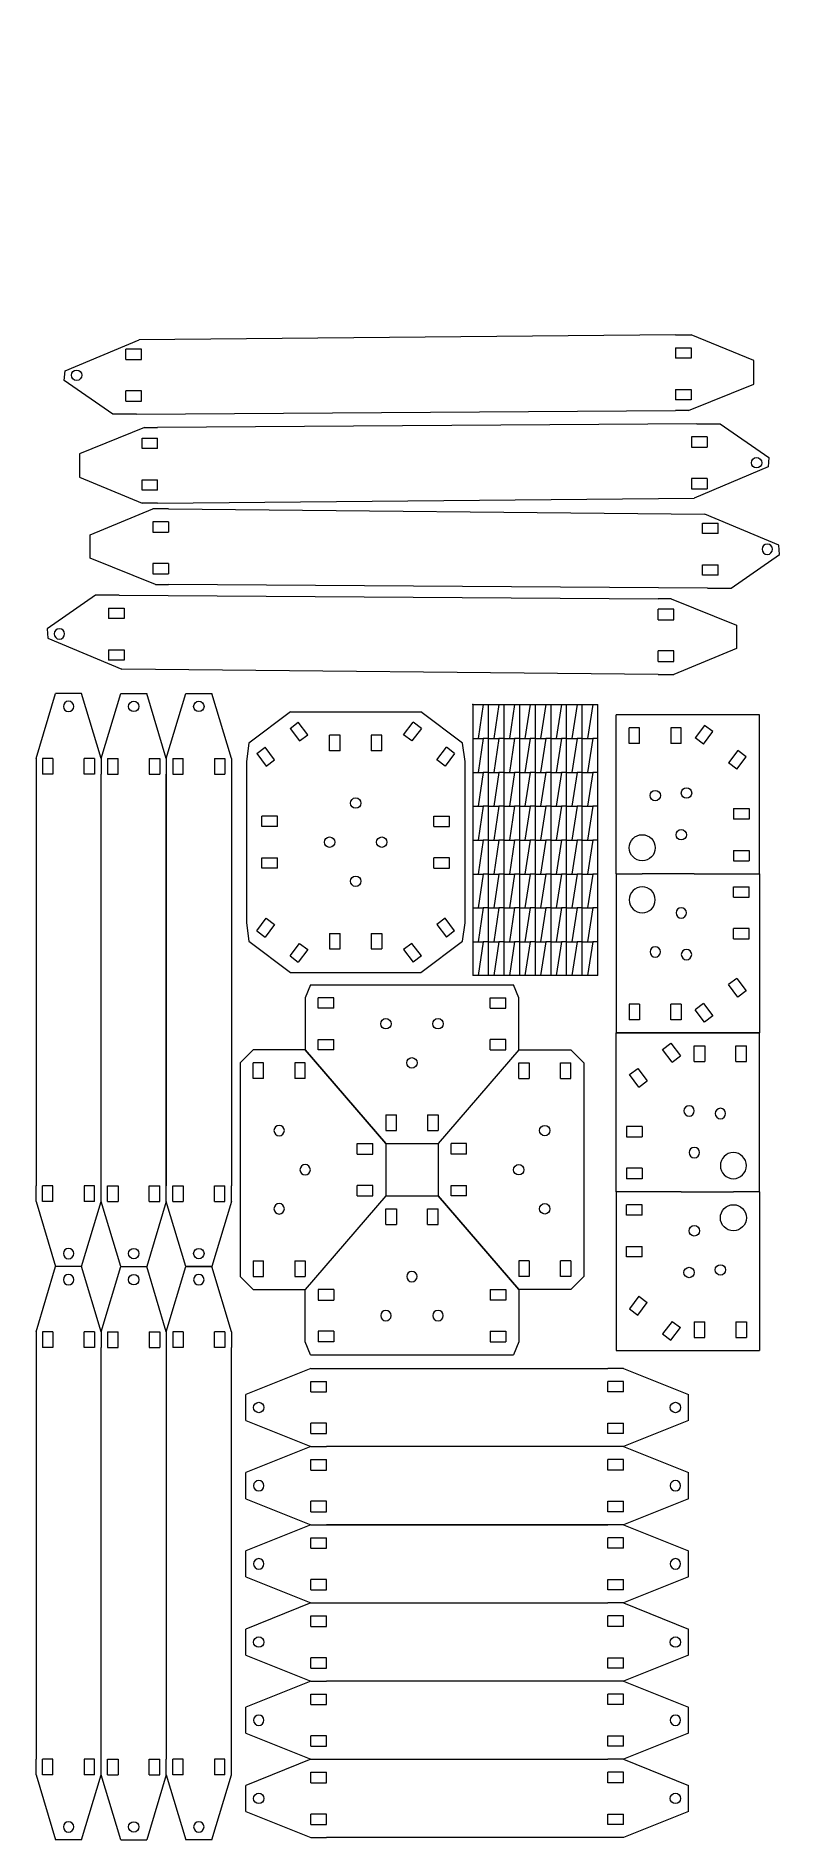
# Model space of a CAD drawing. Header units: millimetres. Extents: x 4 to 291, y 4 to 696.
import ezdxf

# ---------------------------------------------------------------- set-up
doc = ezdxf.new("R2010")
doc.units = ezdxf.units.MM
for name, color, linetype, lineweight in [('corners', 3, 'CONTINUOUS', 0), ('strips', 2, 'CONTINUOUS', 0), ('wedges', 1, 'CONTINUOUS', 0)]:
    doc.layers.add(name, color=color, linetype=linetype, lineweight=lineweight)

# ---------------------------------------------------------------- blocks, each defined once
blk = doc.blocks.new('vert 200')
at = {"layer": 'strips'}
for p, q in [((-12.5, 185), (-5, 210)), ((-5, 210), (5, 210)), ((12.5, 185), (5, 210)), ((-12.5, 185), (-12.5, 179)), ((-10, 185), (-6, 185)), ((-10, 185), (-10, 179)), ((-6, 179), (-6, 185)), ((6, 185), (10, 185)), ((6, 185), (6, 179)), ((10, 185), (10, 179)), ((12.5, 185), (12.5, 179)), ((-12.5, 21), (-12.5, 179)), ((-10, 179), (-6, 179)), ((6, 179), (10, 179)), ((12.5, 179), (12.5, 21)), ((-12.5, 15), (-12.5, 21)), ((-10, 21), (-6, 21)), ((-10, 15), (-10, 21)), ((-6, 21), (-6, 15)), ((6, 21), (10, 21)), ((6, 15), (6, 21)), ((10, 15), (10, 21)), ((12.5, 15), (12.5, 21)), ((-5, -10), (-12.5, 15)), ((-10, 15), (-6, 15)), ((12.5, 15), (5, -10)), ((6, 15), (10, 15)), ((-5, -10), (5, -10))]:
    blk.add_line(p, q, dxfattribs=at)
for centre in [(0, 205), (0, -5)]:
    blk.add_circle(centre, 2, dxfattribs=at)
blk = doc.blocks.new('horiz 150')
at = {"layer": 'strips'}
for p, q in [((15, 15), (-10, 5)), ((15, 15), (21, 15)), ((21, 15), (129, 15)), ((135, 15), (129, 15)), ((135, 15), (160, 5)), ((15, 6), (15, 10)), ((15, 10), (21, 10)), ((21, 6), (21, 10)), ((129, 6), (129, 10)), ((135, 10), (129, 10)), ((135, 6), (135, 10)), ((-10, -5), (-10, 5)), ((15, 6), (21, 6)), ((135, 6), (129, 6)), ((160, -5), (160, 5)), ((-10, -5), (15, -15)), ((15, -10), (15, -6)), ((21, -6), (15, -6)), ((21, -10), (21, -6)), ((129, -10), (129, -6)), ((129, -6), (135, -6)), ((160, -5), (135, -15)), ((135, -10), (135, -6)), ((15, -10), (21, -10)), ((135, -10), (129, -10)), ((15, -15), (21, -15)), ((129, -15), (21, -15)), ((135, -15), (129, -15))]:
    blk.add_line(p, q, dxfattribs=at)
for centre in [(-5, 0), (155, 0)]:
    blk.add_circle(centre, 2, dxfattribs=at)
blk = doc.blocks.new('lr joint')
at = {"layer": 'corners'}
for p, q in [((30, -14), (-1, -50)), ((30, -14), (50, -14)), ((30, -19), (34, -19)), ((30, -25), (30, -19)), ((34, -19), (34, -25)), ((46, -19), (50, -19)), ((46, -25), (46, -19)), ((50, -14), (55, -19)), ((50, -25), (50, -19)), ((55, -19), (55, -101)), ((30, -25), (34, -25)), ((46, -25), (50, -25)), ((-1, -50), (-1, -70)), ((4, -54), (4, -50)), ((10, -50), (4, -50)), ((10, -54), (4, -54)), ((10, -54), (10, -50)), ((4, -70), (4, -66)), ((4, -66), (10, -66)), ((10, -70), (10, -66)), ((-1, -70), (30, -106)), ((10, -70), (4, -70)), ((34, -95), (30, -95)), ((30, -95), (30, -101)), ((34, -95), (34, -101)), ((50, -95), (46, -95)), ((46, -101), (46, -95)), ((50, -95), (50, -101)), ((34, -101), (30, -101)), ((50, -101), (46, -101)), ((55, -101), (50, -106)), ((50, -106), (30, -106))]:
    blk.add_line(p, q, dxfattribs=at)
for centre in [(40, -45), (30, -60), (40, -75)]:
    blk.add_circle(centre, 2, dxfattribs=at)
blk = doc.blocks.new('joint tb')
at = {"layer": 'corners'}
for p, q in [((-29, 15), (-31, 10)), ((-29, 15), (49, 15)), ((51, 10), (49, 15)), ((-31, 10), (-31, -10)), ((-26, 6), (-26, 10)), ((-20, 10), (-26, 10)), ((-20, 6), (-20, 10)), ((40, 6), (40, 10)), ((40, 10), (46, 10)), ((46, 6), (46, 10)), ((51, -10), (51, 10)), ((-20, 6), (-26, 6)), ((40, 6), (46, 6)), ((-26, -10), (-26, -6)), ((-26, -6), (-20, -6)), ((-20, -10), (-20, -6)), ((40, -10), (40, -6)), ((46, -6), (40, -6)), ((46, -10), (46, -6)), ((0, -46), (-31, -10)), ((-20, -10), (-26, -10)), ((51, -10), (20, -46)), ((40, -10), (46, -10)), ((0, -35), (4, -35)), ((0, -35), (0, -41)), ((0, -41), (4, -41)), ((4, -41), (4, -35)), ((16, -35), (20, -35)), ((16, -35), (16, -41)), ((16, -41), (20, -41)), ((20, -35), (20, -41)), ((0, -46), (20, -46))]:
    blk.add_line(p, q, dxfattribs=at)
for centre in [(0, 0), (20, 0), (10, -15)]:
    blk.add_circle(centre, 2, dxfattribs=at)
blk = doc.blocks.new('center')
at = {"layer": 'corners'}
for p, q in [((24.96, -9.97), (8.99, -22.01)), ((24.96, -9.97), (75.04, -9.97)), ((91.01, -22.01), (75.04, -9.97)), ((24.78, -16.37), (27.97, -13.96)), ((24.78, -16.37), (28.39, -21.16)), ((31.58, -18.76), (27.97, -13.96)), ((28.39, -21.16), (31.58, -18.76)), ((44, -19), (40, -19)), ((40, -25), (40, -19)), ((44, -25), (44, -19)), ((60, -19), (56, -19)), ((56, -19), (56, -25)), ((60, -25), (60, -19)), ((68.42, -18.76), (72.03, -13.96)), ((71.61, -21.16), (68.42, -18.76)), ((75.22, -16.37), (71.61, -21.16)), ((75.22, -16.37), (72.03, -13.96)), ((8.99, -22.01), (8.01, -29.01)), ((12, -26), (15.19, -23.59)), ((12, -26), (15.61, -30.79)), ((18.81, -28.38), (15.19, -23.59)), ((44, -25), (40, -25)), ((60, -25), (56, -25)), ((81.19, -28.38), (84.81, -23.59)), ((88, -26), (84.39, -30.79)), ((88, -26), (84.81, -23.59)), ((91.99, -29.01), (91.01, -22.01)), ((8.01, -29.01), (8.01, -90.99)), ((15.61, -30.79), (18.81, -28.38)), ((84.39, -30.79), (81.19, -28.38)), ((91.99, -90.99), (91.99, -29.01)), ((14, -54), (14, -50)), ((20, -50), (14, -50)), ((20, -54), (14, -54)), ((20, -54), (20, -50)), ((80, -54), (80, -50)), ((80, -50), (86, -50)), ((80, -54), (86, -54)), ((86, -54), (86, -50)), ((14, -70), (14, -66)), ((14, -66), (20, -66)), ((20, -70), (20, -66)), ((80, -70), (80, -66)), ((86, -66), (80, -66)), ((86, -70), (86, -66)), ((20, -70), (14, -70)), ((80, -70), (86, -70)), ((12, -94), (15.61, -89.21)), ((15.61, -89.21), (18.81, -91.62)), ((84.39, -89.21), (81.19, -91.62)), ((88, -94), (84.39, -89.21)), ((8.01, -90.99), (8.99, -97.99)), ((12, -94), (15.19, -96.41)), ((18.81, -91.62), (15.19, -96.41)), ((40, -95), (44, -95)), ((40, -95), (40, -101)), ((44, -101), (44, -95)), ((56, -95), (60, -95)), ((56, -95), (56, -101)), ((60, -95), (60, -101)), ((81.19, -91.62), (84.81, -96.41)), ((88, -94), (84.81, -96.41)), ((91.01, -97.99), (91.99, -90.99)), ((8.99, -97.99), (24.96, -110.03)), ((24.78, -103.63), (28.39, -98.84)), ((24.78, -103.63), (27.97, -106.04)), ((31.58, -101.24), (27.97, -106.04)), ((28.39, -98.84), (31.58, -101.24)), ((40, -101), (44, -101)), ((56, -101), (60, -101)), ((71.61, -98.84), (68.42, -101.24)), ((68.42, -101.24), (72.03, -106.04)), ((75.22, -103.63), (71.61, -98.84)), ((75.22, -103.63), (72.03, -106.04)), ((75.04, -110.03), (91.01, -97.99)), ((24.96, -110.03), (75.04, -110.03))]:
    blk.add_line(p, q, dxfattribs=at)
for centre in [(50, -45), (40, -60), (60, -60), (50, -75)]:
    blk.add_circle(centre, 2, dxfattribs=at)
blk = doc.blocks.new('diag a')
at = {"layer": 'strips'}
for p, q in [((132.69, 201.87), (154.24, 209)), ((154.24, 209), (156.97, 206.57)), ((127.27, 194.69), (132.69, 201.87)), ((156.97, 206.57), (149.39, 176.72)), ((127.27, 194.69), (3.83, 28.44)), ((133.67, 194.87), (130.06, 190.08)), ((133.67, 194.87), (136.87, 192.47)), ((130.06, 190.08), (133.25, 187.67)), ((133.25, 187.67), (136.87, 192.47)), ((146.45, 185.24), (142.84, 180.45)), ((142.84, 180.45), (146.03, 178.04)), ((146.03, 178.04), (149.64, 182.84)), ((146.45, 185.24), (149.64, 182.84)), ((26.99, 10.99), (149.39, 176.72)), ((0.82, 24.45), (3.83, 28.44)), ((0.82, 24.45), (-6.2, -1.6)), ((3.42, 21.24), (7.03, 26.04)), ((6.61, 18.84), (3.42, 21.24)), ((10.22, 23.63), (6.61, 18.84)), ((10.22, 23.63), (7.03, 26.04)), ((16.19, 11.62), (19.81, 16.41)), ((23, 14), (19.39, 9.21)), ((23, 14), (19.81, 16.41)), ((19.39, 9.21), (16.19, 11.62)), ((26.99, 10.99), (23.38, 6.2)), ((1, -7), (23.38, 6.2)), ((-6.2, -1.6), (1, -7))]:
    blk.add_line(p, q, dxfattribs=at)
blk.add_circle((153, 204), 2, dxfattribs=at)
blk = doc.blocks.new('corner')
at = {"layer": 'corners'}
for p, q in [((25, 70), (0, 70)), ((0, 70), (0, 9)), ((25, 70), (45, 70)), ((55, 70), (45, 70)), ((55, 70), (55, 9)), ((4, 61), (4, 65)), ((10, 65), (4, 65)), ((10, 61), (10, 65)), ((10, 61), (4, 61)), ((4, 45), (4, 49)), ((4, 49), (10, 49)), ((10, 45), (10, 49)), ((10, 45), (4, 45)), ((8.67, 29.87), (5.06, 25.08)), ((8.67, 29.87), (11.87, 27.47)), ((5.06, 25.08), (8.25, 22.67)), ((8.25, 22.67), (11.87, 27.47)), ((21.45, 20.24), (17.84, 15.45)), ((17.84, 15.45), (21.03, 13.04)), ((21.03, 13.04), (24.64, 17.84)), ((21.45, 20.24), (24.64, 17.84)), ((30, 20), (34, 20)), ((30, 20), (30, 14)), ((30, 14), (34, 14)), ((34, 14), (34, 20)), ((46, 20), (50, 20)), ((46, 20), (46, 14)), ((46, 14), (50, 14)), ((50, 20), (50, 14)), ((0, 9), (55, 9))]:
    blk.add_line(p, q, dxfattribs=at)
for centre, radius in [((45, 60), 5), ((30, 55), 2), ((40, 40), 2), ((28, 39), 2)]:
    blk.add_circle(centre, radius, dxfattribs=at)

msp = doc.modelspace()

# ---------------------------------------------------------------- linework, layer by layer
at = {"layer": 'wedges'}
for p, q in [((171.33, 439.47), (219.33, 439.47)), ((171.33, 439.47), (171.33, 335.47)), ((175.33, 439.47), (173.33, 426.47)), ((177.33, 426.47), (177.33, 439.47)), ((181.33, 439.47), (179.33, 426.47)), ((183.33, 426.47), (183.33, 439.47)), ((187.33, 439.47), (185.33, 426.47)), ((189.33, 426.47), (189.33, 439.47)), ((193.33, 439.47), (191.33, 426.47)), ((195.33, 426.47), (195.33, 439.47)), ((199.33, 439.47), (197.33, 426.47)), ((201.33, 426.47), (201.33, 439.47)), ((205.33, 439.47), (203.33, 426.47)), ((207.33, 426.47), (207.33, 439.47)), ((211.33, 439.47), (209.33, 426.47)), ((213.33, 426.47), (213.33, 439.47)), ((217.33, 439.47), (215.33, 426.47)), ((219.33, 335.47), (219.33, 439.47)), ((171.33, 426.47), (175.33, 426.47)), ((175.33, 426.47), (173.33, 413.47)), ((177.33, 426.47), (175.33, 426.47)), ((177.33, 413.47), (177.33, 426.47)), ((177.33, 426.47), (181.33, 426.47)), ((181.33, 426.47), (179.33, 413.47)), ((183.33, 426.47), (181.33, 426.47)), ((183.33, 413.47), (183.33, 426.47)), ((183.33, 426.47), (187.33, 426.47)), ((187.33, 426.47), (185.33, 413.47)), ((189.33, 426.47), (187.33, 426.47)), ((189.33, 413.47), (189.33, 426.47)), ((189.33, 426.47), (193.33, 426.47)), ((193.33, 426.47), (191.33, 413.47)), ((195.33, 426.47), (193.33, 426.47)), ((195.33, 426.47), (199.33, 426.47)), ((195.33, 413.47), (195.33, 426.47)), ((199.33, 426.47), (197.33, 413.47)), ((201.33, 426.47), (199.33, 426.47)), ((201.33, 413.47), (201.33, 426.47)), ((201.33, 426.47), (205.33, 426.47)), ((205.33, 426.47), (203.33, 413.47)), ((207.33, 426.47), (205.33, 426.47)), ((207.33, 413.47), (207.33, 426.47)), ((207.33, 426.47), (211.33, 426.47)), ((211.33, 426.47), (209.33, 413.47)), ((213.33, 426.47), (211.33, 426.47)), ((213.33, 413.47), (213.33, 426.47)), ((213.33, 426.47), (217.33, 426.47)), ((217.33, 426.47), (215.33, 413.47)), ((219.33, 426.47), (217.33, 426.47)), ((171.33, 413.47), (175.33, 413.47)), ((175.33, 413.47), (173.33, 400.47)), ((177.33, 413.47), (175.33, 413.47)), ((177.33, 400.47), (177.33, 413.47)), ((177.33, 413.47), (181.33, 413.47)), ((181.33, 413.47), (179.33, 400.47)), ((183.33, 413.47), (181.33, 413.47)), ((183.33, 400.47), (183.33, 413.47)), ((183.33, 413.47), (187.33, 413.47)), ((187.33, 413.47), (185.33, 400.47)), ((189.33, 413.47), (187.33, 413.47)), ((189.33, 400.47), (189.33, 413.47)), ((189.33, 413.47), (193.33, 413.47)), ((193.33, 413.47), (191.33, 400.47)), ((195.33, 413.47), (193.33, 413.47)), ((195.33, 413.47), (199.33, 413.47)), ((195.33, 400.47), (195.33, 413.47)), ((199.33, 413.47), (197.33, 400.47)), ((201.33, 413.47), (199.33, 413.47)), ((201.33, 400.47), (201.33, 413.47)), ((201.33, 413.47), (205.33, 413.47)), ((205.33, 413.47), (203.33, 400.47)), ((207.33, 413.47), (205.33, 413.47)), ((207.33, 400.47), (207.33, 413.47)), ((207.33, 413.47), (211.33, 413.47)), ((211.33, 413.47), (209.33, 400.47)), ((213.33, 413.47), (211.33, 413.47)), ((213.33, 400.47), (213.33, 413.47)), ((213.33, 413.47), (217.33, 413.47)), ((217.33, 413.47), (215.33, 400.47)), ((219.33, 413.47), (217.33, 413.47)), ((171.33, 400.47), (175.33, 400.47)), ((175.33, 400.47), (173.33, 387.47)), ((177.33, 400.47), (175.33, 400.47)), ((177.33, 387.47), (177.33, 400.47)), ((177.33, 400.47), (181.33, 400.47)), ((181.33, 400.47), (179.33, 387.47)), ((183.33, 400.47), (181.33, 400.47)), ((183.33, 387.47), (183.33, 400.47)), ((183.33, 400.47), (187.33, 400.47)), ((187.33, 400.47), (185.33, 387.47)), ((189.33, 400.47), (187.33, 400.47)), ((189.33, 387.47), (189.33, 400.47)), ((189.33, 400.47), (193.33, 400.47)), ((193.33, 400.47), (191.33, 387.47)), ((195.33, 400.47), (193.33, 400.47)), ((195.33, 400.47), (199.33, 400.47)), ((195.33, 387.47), (195.33, 400.47)), ((199.33, 400.47), (197.33, 387.47)), ((201.33, 400.47), (199.33, 400.47)), ((201.33, 387.47), (201.33, 400.47)), ((201.33, 400.47), (205.33, 400.47)), ((205.33, 400.47), (203.33, 387.47)), ((207.33, 400.47), (205.33, 400.47)), ((207.33, 387.47), (207.33, 400.47)), ((207.33, 400.47), (211.33, 400.47)), ((211.33, 400.47), (209.33, 387.47)), ((213.33, 400.47), (211.33, 400.47)), ((213.33, 387.47), (213.33, 400.47)), ((213.33, 400.47), (217.33, 400.47)), ((217.33, 400.47), (215.33, 387.47)), ((219.33, 400.47), (217.33, 400.47)), ((171.33, 387.47), (175.33, 387.47)), ((175.33, 387.47), (173.33, 374.47)), ((177.33, 387.47), (175.33, 387.47)), ((177.33, 374.47), (177.33, 387.47)), ((177.33, 387.47), (181.33, 387.47)), ((181.33, 387.47), (179.33, 374.47)), ((183.33, 387.47), (181.33, 387.47)), ((183.33, 374.47), (183.33, 387.47)), ((183.33, 387.47), (187.33, 387.47)), ((187.33, 387.47), (185.33, 374.47)), ((189.33, 387.47), (187.33, 387.47)), ((189.33, 374.47), (189.33, 387.47)), ((189.33, 387.47), (193.33, 387.47)), ((193.33, 387.47), (191.33, 374.47)), ((195.33, 387.47), (193.33, 387.47)), ((195.33, 387.47), (199.33, 387.47)), ((195.33, 374.47), (195.33, 387.47)), ((199.33, 387.47), (197.33, 374.47)), ((201.33, 387.47), (199.33, 387.47)), ((201.33, 374.47), (201.33, 387.47)), ((201.33, 387.47), (205.33, 387.47)), ((205.33, 387.47), (203.33, 374.47)), ((207.33, 387.47), (205.33, 387.47)), ((207.33, 374.47), (207.33, 387.47)), ((207.33, 387.47), (211.33, 387.47)), ((211.33, 387.47), (209.33, 374.47)), ((213.33, 387.47), (211.33, 387.47)), ((213.33, 374.47), (213.33, 387.47)), ((213.33, 387.47), (217.33, 387.47)), ((217.33, 387.47), (215.33, 374.47)), ((219.33, 387.47), (217.33, 387.47)), ((171.33, 374.47), (175.33, 374.47)), ((175.33, 374.47), (173.33, 361.47)), ((177.33, 374.47), (175.33, 374.47)), ((177.33, 361.47), (177.33, 374.47)), ((177.33, 374.47), (181.33, 374.47)), ((181.33, 374.47), (179.33, 361.47)), ((183.33, 374.47), (181.33, 374.47)), ((183.33, 361.47), (183.33, 374.47)), ((183.33, 374.47), (187.33, 374.47)), ((187.33, 374.47), (185.33, 361.47)), ((189.33, 374.47), (187.33, 374.47)), ((189.33, 361.47), (189.33, 374.47)), ((189.33, 374.47), (193.33, 374.47)), ((193.33, 374.47), (191.33, 361.47)), ((195.33, 374.47), (193.33, 374.47)), ((195.33, 374.47), (199.33, 374.47)), ((195.33, 361.47), (195.33, 374.47)), ((199.33, 374.47), (197.33, 361.47)), ((201.33, 374.47), (199.33, 374.47)), ((201.33, 361.47), (201.33, 374.47)), ((201.33, 374.47), (205.33, 374.47)), ((205.33, 374.47), (203.33, 361.47)), ((207.33, 374.47), (205.33, 374.47)), ((207.33, 361.47), (207.33, 374.47)), ((207.33, 374.47), (211.33, 374.47)), ((211.33, 374.47), (209.33, 361.47)), ((213.33, 374.47), (211.33, 374.47)), ((213.33, 361.47), (213.33, 374.47)), ((213.33, 374.47), (217.33, 374.47)), ((217.33, 374.47), (215.33, 361.47)), ((219.33, 374.47), (217.33, 374.47)), ((171.33, 361.47), (175.33, 361.47)), ((175.33, 361.47), (173.33, 348.47)), ((177.33, 361.47), (175.33, 361.47)), ((177.33, 348.47), (177.33, 361.47)), ((177.33, 361.47), (181.33, 361.47)), ((181.33, 361.47), (179.33, 348.47)), ((183.33, 361.47), (181.33, 361.47)), ((183.33, 348.47), (183.33, 361.47)), ((183.33, 361.47), (187.33, 361.47)), ((187.33, 361.47), (185.33, 348.47)), ((189.33, 361.47), (187.33, 361.47)), ((189.33, 348.47), (189.33, 361.47)), ((189.33, 361.47), (193.33, 361.47)), ((193.33, 361.47), (191.33, 348.47)), ((195.33, 361.47), (193.33, 361.47)), ((195.33, 361.47), (199.33, 361.47)), ((195.33, 348.47), (195.33, 361.47)), ((199.33, 361.47), (197.33, 348.47)), ((201.33, 361.47), (199.33, 361.47)), ((201.33, 348.47), (201.33, 361.47)), ((201.33, 361.47), (205.33, 361.47)), ((205.33, 361.47), (203.33, 348.47)), ((207.33, 361.47), (205.33, 361.47)), ((207.33, 348.47), (207.33, 361.47)), ((207.33, 361.47), (211.33, 361.47)), ((211.33, 361.47), (209.33, 348.47)), ((213.33, 361.47), (211.33, 361.47)), ((213.33, 348.47), (213.33, 361.47)), ((213.33, 361.47), (217.33, 361.47)), ((217.33, 361.47), (215.33, 348.47)), ((219.33, 361.47), (217.33, 361.47)), ((171.33, 348.47), (175.33, 348.47)), ((175.33, 348.47), (173.33, 335.47)), ((177.33, 348.47), (175.33, 348.47)), ((177.33, 335.47), (177.33, 348.47)), ((177.33, 348.47), (181.33, 348.47)), ((181.33, 348.47), (179.33, 335.47)), ((183.33, 348.47), (181.33, 348.47)), ((183.33, 335.47), (183.33, 348.47)), ((183.33, 348.47), (187.33, 348.47)), ((187.33, 348.47), (185.33, 335.47)), ((189.33, 348.47), (187.33, 348.47)), ((189.33, 335.47), (189.33, 348.47)), ((189.33, 348.47), (193.33, 348.47)), ((193.33, 348.47), (191.33, 335.47)), ((195.33, 348.47), (193.33, 348.47)), ((195.33, 348.47), (199.33, 348.47)), ((195.33, 335.47), (195.33, 348.47)), ((199.33, 348.47), (197.33, 335.47)), ((201.33, 348.47), (199.33, 348.47)), ((201.33, 335.47), (201.33, 348.47)), ((201.33, 348.47), (205.33, 348.47)), ((205.33, 348.47), (203.33, 335.47)), ((207.33, 348.47), (205.33, 348.47)), ((207.33, 335.47), (207.33, 348.47)), ((207.33, 348.47), (211.33, 348.47)), ((211.33, 348.47), (209.33, 335.47)), ((213.33, 348.47), (211.33, 348.47)), ((213.33, 335.47), (213.33, 348.47)), ((213.33, 348.47), (217.33, 348.47)), ((217.33, 348.47), (215.33, 335.47)), ((219.33, 348.47), (217.33, 348.47)), ((219.33, 335.47), (171.33, 335.47))]:
    msp.add_line(p, q, dxfattribs=at)
msp.add_point((171.33, 439.47), dxfattribs=at)

# ---------------------------------------------------------------- block references
at = {"layer": 'corners'}
for name, p in [('center', (76.32, 446.7)), ('joint tb', (137.93, 316.99)), ('lr joint', (158.93, 320.99)), ('corner', (226.35, 182.55))]:
    msp.add_blockref(name, p, dxfattribs=at)
at = {"layer": 'corners', "rotation": 180.00000000000003}
msp.add_blockref('corner', (281.35, 444.55), dxfattribs=at)
at = {"layer": 'corners', "yscale": -1, "rotation": 179.99999999999997}
for name, p in [('corner', (281.35, 304.55)), ('lr joint', (136.93, 320.99))]:
    msp.add_blockref(name, p, dxfattribs=at)
at = {"layer": 'corners', "yscale": -1}
for name, p in [('corner', (226.35, 322.55)), ('joint tb', (137.93, 204.99))]:
    msp.add_blockref(name, p, dxfattribs=at)
at = {"layer": 'strips'}
for p, rotation in [((274.17, 566.46), 126.99999999999999), ((25.25, 531.72), 307)]:
    msp.add_blockref('diag a', p, dxfattribs=dict(at, rotation=rotation))
at = {"layer": 'strips', "yscale": -1}
for name, p, rotation in [('diag a', (29.38, 499.66), 53), ('diag a', (267.53, 466.01), 233), ('vert 200', (16.08, 233.79), 180), ('vert 200', (16.08, 13.79), 180), ('vert 200', (66.08, 13.79), 180), ('horiz 150', (244.1, 139.73), 180), ('horiz 150', (244.1, 109.73), 180), ('horiz 150', (244.1, 49.73), 180)]:
    msp.add_blockref(name, p, dxfattribs=dict(at, rotation=rotation))
at = {"layer": 'strips'}
for name, p in [('vert 200', (41.08, 233.79)), ('vert 200', (66.08, 233.79)), ('vert 200', (41.08, 13.79)), ('horiz 150', (94.1, 169.73)), ('horiz 150', (94.1, 79.73)), ('horiz 150', (94.1, 19.73))]:
    msp.add_blockref(name, p, dxfattribs=at)

doc.saveas('drawing.dxf')
